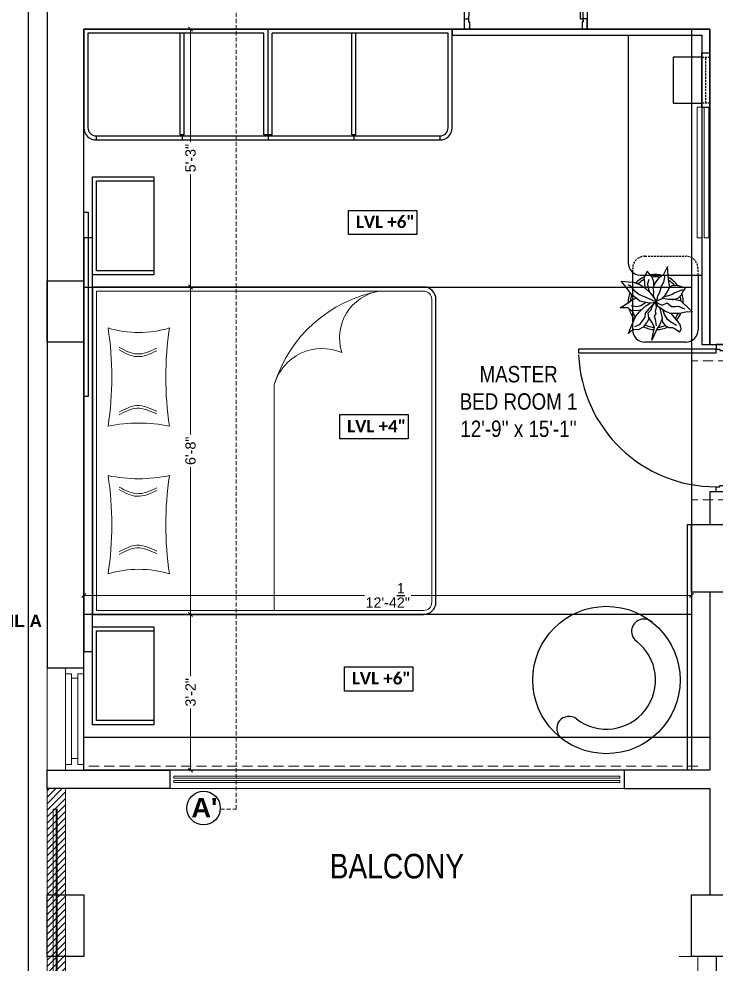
# Model space of a CAD drawing. Header units: millimetres. Extents: x 56222 to 3066687, y -650199 to -121287.
# Drawn here: x 128307.6 to 128477.9, y -185427.1 to -185196.2 of the extents above; entities that cross this region are included whole.
import ezdxf

# ---------------------------------------------------------------- set-up
doc = ezdxf.new("R2010")
doc.units = ezdxf.units.MM
doc.header["$MEASUREMENT"] = 0
doc.header["$PDMODE"] = 35
for name, pattern in [('ACAD_ISO02W100', [15, 12, -3]), ('DASHED', [0.75, 0.5, -0.25]), ('DASHED2', [0.375, 0.25, -0.125]), ('DASHEDX2', [1.5, 1, -0.5])]:
    doc.linetypes.add(name, pattern=pattern)
doc.layers.get('Defpoints').update_dxf_attribs({"color": 220})
for name, color, linetype in [('AR DOOR', 40, 'Continuous'), ('AR ELE-5', 134, 'Continuous'), ('Labels and Texts', 8, 'Continuous')]:
    doc.layers.add(name, color=color, linetype=linetype)
for name, color, linetype, lineweight in [('COLUMN', 1, 'Continuous', 30), ('dim05', 1, 'Continuous', 13), ('ELEVATION ( SPIRAL STAIR )', 250, 'Continuous', 9), ('FIRST FLOOR', 7, 'Continuous', 9), ('FIRST FLOOR ( TEXT )', 7, 'Continuous', 9), ('FIRST FLOOR_( D - W & RAILING )', 251, 'Continuous', 9), ('FIRST FLOOR_( PLine )_', 251, 'Continuous', 30), ('FURNITURE', 32, 'Continuous', 9), ('FURNITURE-1', 252, 'Continuous', 13), ('GF FALSE CEILING', 6, 'Continuous', 35), ('Labelling', 1, 'Continuous', 25), ('NAME PLATE', 7, 'Continuous', 25), ('Text', 7, 'Continuous', 15), ('wall', 7, 'Continuous', 30)]:
    doc.layers.add(name, color=color, linetype=linetype, lineweight=lineweight)
doc.layers.add('XX~SLAB ( PLINE )', color=251, linetype='Continuous', plot=False)
doc.styles.add('Arial', font='arial.ttf')
doc.styles.add('century g', font='GOTHIC.TTF')
doc.styles.add('KATHA', font='swissc.ttf')
doc.styles.get("Standard").update_dxf_attribs({"font": 'arial.ttf', "height": 6})
doc.dimstyles.new('ISO-25', dxfattribs={"dimtxt": 2.5, "dimasz": 1, "dimexe": 0.5, "dimexo": 1, "dimtad": 0, "dimdec": 1, "dimlunit": 4, "dimtxsty": 'Standard', "dimblk": 'OBLIQUE', "dimcen": 2.5, "dimclrd": 1, "dimclre": 1, "dimclrt": 5, "dimadec": 0, "dimazin": 0, "dimtfac": 1, "dimtdec": 1, "dimtmove": 0, "dimatfit": 3, "dimfxl": 1, "dimlwd": -1, "dimarcsym": 0})

# ---------------------------------------------------------------- blocks, each defined once
blk = doc.blocks.new('*U18')
for points in [[(0, 0), (0, 1120), (-30, 1120), (-30, 0)], [(40, 0), (0, 0), (0, -30), (-10, -30), (-10, -100), (40, -100)], [(-1160, 0), (-1120, 0), (-1120, -30), (-1110, -30), (-1110, -100), (-1160, -100)]]:
    blk.add_lwpolyline(points, close=True)
at = {"layer": 'AR ELE-5', "linetype": 'ByBlock', "ltscale": 15}
blk.add_arc((1.6, -0.7), 1121.6, 92.37301, 179.96526, dxfattribs=at)
blk = doc.blocks.new('ARPLS010')
at = {"linetype": 'ByBlock'}
for p, q in [((-0.248, 0.54), (-0.278, 0.467)), ((-0.182, 0.493), (-0.248, 0.54)), ((0.121, 0.605), (-0.013, 0.459)), ((0.091, 0.447), (0.125, 0.522)), ((0.179, 0.666), (0.121, 0.605)), ((0.174, 0.573), (0.179, 0.666)), ((0.2, 0.432), (0.174, 0.573)), ((-0.295, 0.42), (-0.302, 0.309)), ((-0.278, 0.467), (-0.295, 0.42)), ((-0.222, 0.484), (-0.164, 0.347)), ((-0.125, 0.459), (-0.182, 0.493)), ((-0.164, 0.347), (-0.139, 0.295)), ((-0.072, 0.404), (-0.125, 0.459)), ((-0.038, 0.302), (-0.072, 0.404)), ((-0.013, 0.459), (-0.044, 0.336)), ((0.077, 0.412), (0.091, 0.447)), ((0.082, 0.358), (0.077, 0.412)), ((0.08, 0.288), (0.082, 0.358)), ((0.203, 0.352), (0.2, 0.432)), ((0.204, 0.254), (0.203, 0.352)), ((0.33, 0.38), (0.252, 0.313)), ((0.409, 0.44), (0.33, 0.38)), ((0.425, 0.373), (0.356, 0.269)), ((0.484, 0.459), (0.409, 0.44)), ((0.459, 0.303), (0.485, 0.354)), ((0.542, 0.434), (0.484, 0.459)), ((0.485, 0.354), (0.533, 0.42)), ((0.533, 0.42), (0.542, 0.434)), ((-0.469, 0.226), (-0.643, 0.216)), ((-0.643, 0.216), (-0.485, 0.134)), ((-0.359, 0.148), (-0.49, 0.172)), ((-0.362, 0.24), (-0.469, 0.226)), ((-0.278, 0.254), (-0.362, 0.24)), ((-0.302, 0.309), (-0.276, 0.258)), ((-0.21, 0.227), (-0.278, 0.254)), ((-0.132, 0.18), (-0.21, 0.227)), ((-0.139, 0.295), (-0.08, 0.131)), ((-0.063, 0.111), (-0.132, 0.18)), ((-0.049, 0.232), (-0.065, 0.135)), ((-0.044, 0.336), (-0.049, 0.232)), ((0.015, 0.209), (0.08, 0.288)), ((0.056, 0.114), (0.015, 0.209)), ((0.16, 0.165), (0.204, 0.254)), ((0.252, 0.313), (0.216, 0.287)), ((0.318, 0.213), (0.227, 0.157)), ((0.356, 0.269), (0.318, 0.213)), ((0.368, 0.128), (0.432, 0.176)), ((0.432, 0.176), (0.459, 0.236)), ((0.459, 0.236), (0.459, 0.303)), ((-0.485, 0.134), (-0.433, 0.051)), ((-0.433, 0.051), (-0.349, -0.011)), ((-0.287, 0.106), (-0.359, 0.148)), ((-0.18, 0.073), (-0.287, 0.106)), ((-0.111, 0.036), (-0.18, 0.073)), ((-0.013, 0.022), (-0.111, 0.036)), ((-0.084, -0.034), (0.007, 0.018)), ((0.003, 0.011), (-0.076, -0.16)), ((-0.065, 0.135), (-0.024, 0.018)), ((-0.024, 0.018), (0.009, 0.005)), ((0.006, -0.002), (0.068, 0.032)), ((0.007, 0.018), (0.02, -0.121)), ((0.009, 0.005), (0.056, 0.114)), ((0.017, -0.002), (0.091, 0.009)), ((0.068, 0.032), (0.16, 0.165)), ((0.088, 0.065), (0.187, 0.091)), ((0.091, 0.009), (0.173, -0.011)), ((0.227, 0.157), (0.132, 0.131)), ((0.173, -0.011), (0.212, 0.004)), ((0.187, 0.091), (0.297, 0.116)), ((0.212, 0.004), (0.252, -0.03)), ((0.297, 0.116), (0.408, 0.071)), ((0.309, 0.109), (0.368, 0.128)), ((0.309, -0.01), (0.43, 0.006)), ((0.408, 0.071), (0.482, 0.024)), ((0.482, 0.024), (0.689, -0.072)), ((-0.464, -0.073), (-0.558, -0.152)), ((-0.558, -0.152), (-0.517, -0.172)), ((-0.366, -0.036), (-0.464, -0.073)), ((-0.336, -0.142), (-0.413, -0.121)), ((-0.306, -0.033), (-0.366, -0.036)), ((-0.349, -0.011), (-0.256, -0.05)), ((-0.269, -0.135), (-0.336, -0.142)), ((-0.193, -0.113), (-0.269, -0.135)), ((-0.259, -0.2), (-0.168, -0.1)), ((-0.256, -0.05), (-0.185, -0.038)), ((-0.185, -0.038), (-0.114, -0.046)), ((-0.168, -0.1), (-0.084, -0.034)), ((-0.076, -0.16), (-0.138, -0.304)), ((-0.114, -0.046), (-0.093, -0.036)), ((0.02, -0.121), (-0.017, -0.291)), ((0.01, -0.014), (0.017, -0.002)), ((0.078, -0.064), (0.01, -0.014)), ((0.016, -0.023), (0.116, -0.122)), ((0.07, -0.179), (0.018, -0.1)), ((0.138, -0.083), (0.078, -0.064)), ((0.116, -0.122), (0.201, -0.195)), ((0.197, -0.135), (0.138, -0.083)), ((0.283, -0.123), (0.197, -0.135)), ((0.252, -0.03), (0.309, -0.01)), ((0.277, -0.114), (0.357, -0.156)), ((0.37, -0.064), (0.283, -0.123)), ((0.357, -0.156), (0.455, -0.226)), ((0.462, -0.021), (0.37, -0.064)), ((0.689, -0.072), (0.462, -0.021)), ((-0.517, -0.172), (-0.447, -0.216)), ((-0.447, -0.216), (-0.363, -0.202)), ((-0.363, -0.202), (-0.263, -0.2)), ((-0.363, -0.408), (-0.318, -0.29)), ((-0.318, -0.29), (-0.259, -0.2)), ((-0.138, -0.304), (-0.199, -0.38)), ((-0.017, -0.291), (-0.141, -0.446)), ((0.059, -0.27), (0.005, -0.185)), ((0.08, -0.342), (0.059, -0.27)), ((0.066, -0.407), (0.08, -0.342)), ((0.121, -0.239), (0.07, -0.179)), ((0.184, -0.299), (0.121, -0.239)), ((0.141, -0.261), (0.16, -0.336)), ((0.16, -0.336), (0.15, -0.445)), ((0.252, -0.362), (0.184, -0.299)), ((0.201, -0.195), (0.272, -0.198)), ((0.272, -0.198), (0.311, -0.225)), ((0.311, -0.225), (0.415, -0.304)), ((0.415, -0.304), (0.447, -0.388)), ((0.455, -0.226), (0.503, -0.317)), ((0.503, -0.317), (0.494, -0.398)), ((-0.382, -0.625), (-0.368, -0.496)), ((-0.368, -0.496), (-0.363, -0.408)), ((-0.287, -0.45), (-0.314, -0.498)), ((-0.199, -0.38), (-0.287, -0.45)), ((-0.141, -0.446), (-0.269, -0.533)), ((-0.042, -0.432), (-0.071, -0.352)), ((0.002, -0.48), (-0.042, -0.432)), ((0.104, -0.646), (0.002, -0.48)), ((0.064, -0.446), (0.066, -0.407)), ((0.106, -0.5), (0.104, -0.646)), ((0.15, -0.445), (0.106, -0.5)), ((0.376, -0.416), (0.252, -0.362)), ((0.502, -0.472), (0.376, -0.416)), ((0.494, -0.398), (0.528, -0.452)), ((0.567, -0.494), (0.502, -0.472)), ((0.528, -0.452), (0.567, -0.494)), ((-0.269, -0.533), (-0.382, -0.625))]:
    blk.add_line(p, q, dxfattribs=at)
for radius, start, end in [(0.5, 126.2799, 152.7042), (0.458, 130.7647, 148.9789), (0.5, 87.2367, 107.9154), (0.458, 91.6596, 104.0784), (0.5, 49.0791, 67.0324), (0.458, 49.8461, 63.9764), (0.5, 1.3782, 25.7565), (0.5, 164.9216, 191.0302), (0.458, 169.9629, 188.6517), (0.458, 5.0517, 21.9108), (0.458, 334.5625, 357.1532), (0.5, 333.6991, 357.5577), (0.5, 205.1623, 226.3204), (0.458, 207.232, 224.0819), (0.5, 249.553, 272.4234), (0.458, 252.8522, 267.711), (0.5, 283.5324, 308.8712), (0.458, 289.266, 306.1107)]:
    blk.add_arc((0, 0), radius, start, end, dxfattribs=at)
blk = doc.blocks.new('MASTER')
at = {"layer": 'ELEVATION ( SPIRAL STAIR )', "color": 9, "true_color": 0xc7c8ca}
blk.add_lwpolyline([(131511.15, -184212.79), (131511.15, -184213.94), (131479.19, -184213.94), (131479.19, -184212.79)], close=True, dxfattribs=at)
at = {"layer": 'FURNITURE', "color": 9, "lineweight": 30, "true_color": 0xc7c8ca}
for p, q in [((131357.19, -184215.94), (131357.19, -184062.94)), ((131504.12, -184065.94), (131503.12, -184065.94)), ((131504.37, -184086.44), (131529.19, -184086.44)), ((131504.37, -184087.44), (131504.37, -184086.44)), ((131504.12, -184086.94), (131503.12, -184086.94)), ((131504.37, -184087.44), (131529.19, -184087.44)), ((131504.37, -184106.94), (131529.19, -184106.94)), ((131504.37, -184108.94), (131504.37, -184106.94)), ((131504.12, -184107.94), (131503.12, -184107.94)), ((131504.37, -184107.94), (131530.19, -184107.94)), ((131504.37, -184108.94), (131529.19, -184108.94)), ((131504.12, -184128.94), (131503.12, -184128.94)), ((131504.37, -184128.44), (131529.19, -184128.44)), ((131504.37, -184129.44), (131504.37, -184128.44)), ((131504.37, -184129.44), (131529.19, -184129.44)), ((131504.12, -184149.94), (131503.12, -184149.94)), ((131456.74, -184197.05), (131470.79, -184197.05)), ((131528.69, -184195.94), (131473.12, -184195.94)), ((131470.12, -184198.94), (131470.12, -184213.94)), ((131453.74, -184210.02), (131453.74, -184200.05)), ((131470.12, -184213.02), (131456.74, -184213.02))]:
    blk.add_line(p, q, dxfattribs=at)
at = {"layer": 'FURNITURE', "color": 9, "true_color": 0xc7c8ca}
blk.add_line((131388.19, -184109.47), (131443.39, -184109.47), dxfattribs=at)
at = {"layer": 'FURNITURE', "color": 9, "linetype": 'DASHED', "lineweight": 25, "true_color": 0xc7c8ca}
for p, q in [((131470.79, -184197.05), (131471.73, -184197.05)), ((131474.73, -184200.05), (131474.73, -184210.02))]:
    blk.add_line(p, q, dxfattribs=at)
at = {"layer": 'FURNITURE', "linetype": 'DASHED', "lineweight": 25}
blk.add_line((131470.12, -184213.02), (131471.73, -184213.02), dxfattribs=at)
at = {"layer": 'FURNITURE', "color": 9, "lineweight": 30, "true_color": 0xc7c8ca}
for points in [[(131378.19, -184065.04), (131479.19, -184065.04), (131479.19, -184062.94), (131378.19, -184062.94)], [(131440.44, -184062.94), (131485.44, -184062.94), (131485.44, -184063.99), (131440.44, -184063.99)], [(131360.28, -184065.04), (131384.19, -184065.04), (131384.19, -184080.03), (131360.28, -184080.03)], [(131470.19, -184065.04), (131494.1, -184065.04), (131494.1, -184080.03), (131470.19, -184080.03)], [(131528.69, -184213.94), (131453.19, -184213.94), (131453.19, -184215.94), (131530.19, -184215.94), (131530.19, -184213.94), (131530.19, -184213.94), (131530.19, -184152.94), (131528.69, -184152.94)], [(131409.19, -184211.44), (131349.19, -184211.44), (131349.19, -184210.44), (131409.19, -184210.44)], [(131511.08, -184213.94), (131524.38, -184213.94), (131524.38, -184215.94), (131511.08, -184215.94)]]:
    blk.add_lwpolyline(points, close=True, dxfattribs=at)
for points in [[(131503.12, -184065.94), (131503.12, -184149.94, 0.414214), (131506.12, -184152.94), (131530.19, -184152.94), (131530.19, -184062.94), (131506.12, -184062.94, 0.414214)], [(131390.19, -184148.97), (131464.19, -184148.97, 0.414214), (131467.19, -184145.97), (131467.19, -184065.04), (131387.19, -184065.04), (131387.19, -184145.97, 0.414214)]]:
    blk.add_lwpolyline(points, format="xyb", close=True, dxfattribs=at)
blk.add_lwpolyline([(131529.19, -184106.94), (131529.19, -184063.94), (131506.12, -184063.94, 0.414214), (131504.12, -184065.94), (131504.12, -184149.94, 0.414214), (131506.12, -184151.94), (131529.19, -184151.94), (131529.19, -184108.94)], format="xyb", dxfattribs=at)
for points in [[(131361.28, -184080.03), (131361.28, -184066.04), (131383.19, -184066.04), (131383.19, -184080.03)], [(131471.19, -184080.03), (131471.19, -184066.04), (131493.1, -184066.04), (131493.1, -184080.03)], [(131523.38, -184213.94), (131523.38, -184206.94), (131512.08, -184206.94), (131512.08, -184213.94)]]:
    blk.add_lwpolyline(points, dxfattribs=at)
at = {"layer": 'FURNITURE', "color": 9, "true_color": 0xc7c8ca}
for points in [[(131390.19, -184147.97), (131464.19, -184147.97, 0.414214), (131466.19, -184145.97), (131466.19, -184066.04), (131388.19, -184066.04), (131388.19, -184145.97, 0.414214)], [(131451.18, -184125.99, 0.451075), (131443.39, -184109.47, -0.277658), (131466.19, -184135.11, 0.459377), (131451.18, -184125.99)]]:
    blk.add_lwpolyline(points, format="xyb", close=True, dxfattribs=at)
at = {"layer": 'FURNITURE', "color": 9, "true_color": 0xc7c8ca, "elevation": -0.01}
for points in [[(131421.12, -184083.86, -0.100586), (131421.12, -184068.86, -0.075726), (131397.12, -184068.86, -0.148967), (131397.12, -184083.86, -0.074116)], [(131433.2, -184083.86, 0.100586), (131433.2, -184068.86, 0.075726), (131457.2, -184068.86, 0.148967), (131457.2, -184083.86, 0.074116)]]:
    blk.add_lwpolyline(points, format="xyb", close=True, dxfattribs=at)
at = {"layer": 'FURNITURE', "color": 9, "linetype": 'DASHED', "lineweight": 25, "true_color": 0xc7c8ca}
blk.add_lwpolyline([(131512.08, -184213.94), (131523.38, -184213.94), (131523.38, -184215.94), (131512.08, -184215.94)], close=True, dxfattribs=at)
blk.add_lwpolyline([(131512.08, -184214.94), (131523.38, -184214.94)], dxfattribs=at)
at = {"layer": 'FURNITURE', "color": 9, "lineweight": 30, "true_color": 0xc7c8ca}
blk.add_circle((131371.2, -184190.64), 18, dxfattribs=at)
blk.add_circle((131371.2, -184190.64), 18, dxfattribs=at)
for centre, radius, start, end in [((131359.31, -184181.49), 3, 322.4256, 142.4256), ((131371.2, -184190.64), 12, 142.4256, 322.4256), ((131383.08, -184199.79), 3.02, 314.8302, 148.621), ((131456.74, -184200.05), 3, 90, 180), ((131473.12, -184198.94), 3, 90, 180), ((131456.74, -184210.02), 3, 180, 270)]:
    blk.add_arc(centre, radius, start, end, dxfattribs=at)
at = {"layer": 'FURNITURE', "color": 9, "linetype": 'DASHED', "lineweight": 25, "true_color": 0xc7c8ca}
for centre, start, end in [((131471.73, -184200.05), 0, 90), ((131471.73, -184210.02), 270, 0)]:
    blk.add_arc(centre, 3, start, end, dxfattribs=at)
at = {"layer": 'FURNITURE', "color": 9, "true_color": 0xc7c8ca}
for points in [[(131401.86, -184071.6, -0.01), (131402.63, -184073.02, -0.01), (131404.27, -184076.01, -0.01), (131402.82, -184079.13, -0.01), (131402.07, -184080.77, -0.01)], [(131402.51, -184071.6, -0.01), (131403.28, -184073.02, -0.01), (131404.91, -184076.01, -0.01), (131403.47, -184079.13, -0.01), (131402.71, -184080.77, -0.01)], [(131417.7, -184071.6, -0.01), (131416.93, -184073.02, -0.01), (131415.3, -184076.01, -0.01), (131416.74, -184079.13, -0.01), (131417.49, -184080.77, -0.01)], [(131418.34, -184071.6, -0.01), (131417.57, -184073.02, -0.01), (131415.94, -184076.01, -0.01), (131417.38, -184079.13, -0.01), (131418.14, -184080.77, -0.01)], [(131435.98, -184071.6, -0.01), (131436.75, -184073.02, -0.01), (131438.38, -184076.01, -0.01), (131436.94, -184079.13, -0.01), (131436.18, -184080.77, -0.01)], [(131436.62, -184071.6, -0.01), (131437.4, -184073.02, -0.01), (131439.03, -184076.01, -0.01), (131437.59, -184079.13, -0.01), (131436.83, -184080.77, -0.01)], [(131451.82, -184071.6, -0.01), (131451.04, -184073.02, -0.01), (131449.41, -184076.01, -0.01), (131450.85, -184079.13, -0.01), (131451.61, -184080.77, -0.01)], [(131452.46, -184071.6, -0.01), (131451.69, -184073.02, -0.01), (131450.06, -184076.01, -0.01), (131451.5, -184079.13, -0.01), (131452.26, -184080.77, -0.01)]]:
    blk.add_open_spline(points, degree=3, knots=[0, 0, 0, 0, 4.577917, 9.671137, 9.671137, 9.671137, 9.671137], dxfattribs=at)
blk = doc.blocks.new('_Oblique')
at = {"layer": 'wall', "color": 0, "lineweight": -2}
blk.add_line((-0.5, -0.5), (0.5, 0.5), dxfattribs=at)
blk = doc.blocks.new('*D150')
at = {"layer": 'Defpoints', "color": 0, "lineweight": 30, "transparency": 16777216}
for p in [(128348.22, -185341.7), (128349.53, -185341.7), (128348.22, -185379.7)]:
    blk.add_point(p, dxfattribs=at)
at = {"layer": 'dim05', "color": 1, "linetype": 'Continuous', "lineweight": -2, "transparency": 16777216}
for p, q in [((128349.22, -185341.7), (128350.03, -185341.7)), ((128349.22, -185379.7), (128350.03, -185379.7))]:
    blk.add_line(p, q, dxfattribs=at)
at = {"layer": 'dim05', "color": 1, "linetype": 'Continuous', "transparency": 16777216}
for p, q in [((128349.53, -185341.7), (128349.53, -185356.75)), ((128349.53, -185379.7), (128349.53, -185364.65))]:
    blk.add_line(p, q, dxfattribs=at)
at = {"layer": 'dim05', "color": 1, "transparency": 16777216}
for p, rotation in [((128349.53, -185341.7), 90), ((128349.53, -185379.7), 270)]:
    blk.add_blockref('_Oblique', p, dxfattribs=dict(at, rotation=rotation))
at = {"layer": 'dim05', "color": 5, "lineweight": 25, "transparency": 16777216, "insert": (128349.53, -185360.7), "char_height": 2.5, "attachment_point": 5, "rotation": 90, "style": 'Arial'}
blk.add_mtext('3\'-2"', dxfattribs=at)
blk = doc.blocks.new('*D151')
at = {"layer": 'Defpoints', "color": 0, "lineweight": 30, "transparency": 16777216}
for p in [(128349.53, -185198.7), (128349.53, -185198.7), (128349.53, -185261.7)]:
    blk.add_point(p, dxfattribs=at)
at = {"layer": 'dim05', "color": 1, "linetype": 'Continuous', "transparency": 16777216}
for p, q in [((128349.53, -185198.7), (128349.53, -185226.25)), ((128349.53, -185261.7), (128349.53, -185234.15))]:
    blk.add_line(p, q, dxfattribs=at)
at = {"layer": 'dim05', "color": 1, "linetype": 'Continuous', "lineweight": -2, "transparency": 16777216}
for p, q in [((128350.53, -185198.7), (128350.03, -185198.7)), ((128350.53, -185261.7), (128350.03, -185261.7))]:
    blk.add_line(p, q, dxfattribs=at)
at = {"layer": 'dim05', "color": 1, "transparency": 16777216}
for p, rotation in [((128349.53, -185198.7), 90), ((128349.53, -185261.7), 270)]:
    blk.add_blockref('_Oblique', p, dxfattribs=dict(at, rotation=rotation))
at = {"layer": 'dim05', "color": 5, "lineweight": 25, "transparency": 16777216, "insert": (128349.53, -185230.2), "char_height": 2.5, "attachment_point": 5, "rotation": 90, "style": 'Arial'}
blk.add_mtext('5\'-3"', dxfattribs=at)
blk = doc.blocks.new('*D152')
at = {"layer": 'Defpoints', "color": 0, "lineweight": 30, "transparency": 16777216}
for p in [(128323.45, -185337.02), (128471.95, -185337.02), (128471.95, -185337.02)]:
    blk.add_point(p, dxfattribs=at)
at = {"layer": 'dim05', "color": 1, "linetype": 'Continuous', "lineweight": -2, "transparency": 16777216}
for p, q in [((128323.45, -185336.02), (128323.45, -185336.52)), ((128471.95, -185336.02), (128471.95, -185336.52))]:
    blk.add_line(p, q, dxfattribs=at)
at = {"layer": 'dim05', "color": 1, "linetype": 'Continuous', "transparency": 16777216}
for p, q in [((128323.45, -185337.02), (128391.99, -185337.02)), ((128471.95, -185337.02), (128403.41, -185337.02))]:
    blk.add_line(p, q, dxfattribs=at)
at = {"layer": 'dim05', "color": 1, "transparency": 16777216, "rotation": 180}
blk.add_blockref('_Oblique', (128323.45, -185337.02), dxfattribs=at)
at = {"layer": 'dim05', "color": 1, "transparency": 16777216}
blk.add_blockref('_Oblique', (128471.95, -185337.02), dxfattribs=at)
at = {"layer": 'dim05', "color": 5, "lineweight": 25, "transparency": 16777216, "insert": (128397.7, -185337.02), "char_height": 2.5, "attachment_point": 5, "style": 'Arial'}
blk.add_mtext('12\'-4{\\H1x;\\S1/2;}"', dxfattribs=at)
blk = doc.blocks.new('*D153')
at = {"layer": 'Defpoints', "color": 0, "lineweight": 30, "transparency": 16777216}
for p in [(128349.53, -185261.7), (128349.53, -185341.7), (128349.53, -185341.7)]:
    blk.add_point(p, dxfattribs=at)
at = {"layer": 'dim05', "color": 1, "linetype": 'Continuous', "transparency": 16777216}
for p, q in [((128349.53, -185261.7), (128349.53, -185297.75)), ((128349.53, -185341.7), (128349.53, -185305.66))]:
    blk.add_line(p, q, dxfattribs=at)
at = {"layer": 'dim05', "color": 1, "linetype": 'Continuous', "lineweight": -2, "transparency": 16777216}
for p, q in [((128350.53, -185261.7), (128350.03, -185261.7)), ((128350.53, -185341.7), (128350.03, -185341.7))]:
    blk.add_line(p, q, dxfattribs=at)
at = {"layer": 'dim05', "color": 1, "transparency": 16777216}
for p, rotation in [((128349.53, -185261.7), 90), ((128349.53, -185341.7), 270)]:
    blk.add_blockref('_Oblique', p, dxfattribs=dict(at, rotation=rotation))
at = {"layer": 'dim05', "color": 5, "lineweight": 25, "transparency": 16777216, "insert": (128349.53, -185301.7), "char_height": 2.5, "attachment_point": 5, "rotation": 90, "style": 'Arial'}
blk.add_mtext('6\'-8"', dxfattribs=at)

msp = doc.modelspace()

# ---------------------------------------------------------------- hatches: boundary and pattern name
at = {"layer": 'FIRST FLOOR', "transparency": 33554687}
h = msp.add_hatch(dxfattribs=at)
h.set_pattern_fill('ANSI31', color=251, scale=9, style=0)
h.set_pattern_definition([(45, (128314.4483, -185410.2012), (-0.795495, 0.795495), [])])
h.paths.add_polyline_path([(128318.95, -185449.2), (128314.45, -185449.2), (128314.45, -185384.2), (128318.95, -185384.2)])

# ---------------------------------------------------------------- linework, layer by layer
at = {"layer": 'COLUMN', "transparency": 33554687}
for points in [[(128314.45, -185260.2), (128323.45, -185260.2), (128323.45, -185275.2), (128314.45, -185275.2)], [(128314.45, -185260.2), (128323.45, -185260.2), (128323.45, -185275.2), (128314.45, -185275.2)], [(128471.95, -185319.7), (128480.95, -185319.7), (128480.95, -185336.2), (128471.95, -185336.2)], [(128314.45, -185410.2), (128323.45, -185410.2), (128323.45, -185425.2), (128314.45, -185425.2)], [(128471.95, -185410.2), (128480.95, -185410.2), (128480.95, -185425.2), (128471.95, -185425.2)]]:
    msp.add_lwpolyline(points, close=True, dxfattribs=at)
at = {"layer": 'ELEVATION ( SPIRAL STAIR )', "color": 5, "transparency": 33554687}
msp.add_lwpolyline([(128475.05, -185217.74), (128476.2, -185217.74), (128476.2, -185249.7), (128475.05, -185249.7)], close=True, dxfattribs=at)
at = {"layer": 'FIRST FLOOR', "transparency": 33554687}
for p, q in [((128314.45, -185114.7), (128314.45, -185425.2)), ((128323.45, -185198.7), (128411.45, -185198.7)), ((128476.45, -185198.7), (128476.45, -185275.2)), ((128714.95, -185425.2), (128468.95, -185425.2))]:
    msp.add_line(p, q, dxfattribs=at)
at = {"layer": 'FIRST FLOOR', "color": 4}
for p, q in [((128323.45, -185198.7), (128416.45, -185198.7)), ((128444.45, -185198.7), (128473.45, -185198.7)), ((128476.45, -185198.7), (128476.45, -185275.7)), ((128476.45, -185384.2), (128314.45, -185384.2))]:
    msp.add_line(p, q, dxfattribs=at)
at = {"layer": 'FIRST FLOOR', "ltscale": 0.7, "transparency": 33554687}
msp.add_lwpolyline([(128473.45, -185425.2), (128473.45, -185461.2), (128309.95, -185461.2), (128309.95, -185114.7), (128314.45, -185114.7)], dxfattribs=at)
at = {"layer": 'FIRST FLOOR', "transparency": 33554687}
for points in [[(128318.95, -185354.7), (128318.95, -185356.2), (128320.45, -185356.2), (128320.45, -185357.23), (128321.95, -185357.23), (128321.95, -185376.85), (128320.45, -185376.85), (128320.45, -185378.35), (128318.95, -185378.35), (128318.95, -185379.7), (128323.45, -185379.7), (128323.45, -185378.35), (128321.95, -185378.35), (128321.95, -185376.85), (128320.45, -185376.85), (128320.45, -185357.23), (128321.95, -185357.23), (128321.95, -185356.2), (128323.45, -185356.2), (128323.45, -185354.7), (128318.95, -185354.7), (128318.95, -185379.7), (128323.45, -185379.7), (128323.45, -185354.7)], [(128344.45, -185379.7), (128455.45, -185379.7), (128455.45, -185384.2), (128344.45, -185384.2)], [(128345.45, -185381.2), (128454.45, -185381.2), (128454.45, -185381.7), (128345.45, -185381.7)], [(128318.95, -185449.2), (128314.45, -185449.2), (128314.45, -185384.2), (128318.95, -185384.2)], [(128345.45, -185382.2), (128454.45, -185382.2), (128454.45, -185382.7), (128345.45, -185382.7)]]:
    msp.add_lwpolyline(points, close=True, dxfattribs=at)
at = {"layer": 'FIRST FLOOR', "color": 1, "linetype": 'ACAD_ISO02W100', "ltscale": 0.7, "transparency": 33554687}
msp.add_lwpolyline([(128473.45, -185449.2), (128314.45, -185449.2), (128314.45, -185389.2)], dxfattribs=at)
at = {"layer": 'FIRST FLOOR_( D - W & RAILING )', "color": 32, "transparency": 33554687}
msp.add_lwpolyline([(128315.95, -185389.2), (128316.95, -185389.2), (128316.95, -185449.2), (128315.95, -185449.2), (128315.95, -185389.2), (128316.65, -185389.2), (128316.65, -185449.2), (128315.95, -185449.2)], close=True, dxfattribs=at)
at = {"layer": 'FIRST FLOOR_( PLine )_', "transparency": 33554687}
for p, q in [((128446.45, -185194.2), (128446.45, -185198.7)), ((128446.45, -185198.7), (128476.45, -185198.7)), ((128476.45, -185198.7), (128476.45, -185275.2)), ((128476.45, -185198.7), (128476.45, -185275.7)), ((128476.45, -185275.7), (128573.95, -185275.7))]:
    msp.add_line(p, q, dxfattribs=at)
for points in [[(128323.45, -185198.7), (128416.45, -185198.7), (128416.45, -185194.2), (128314.45, -185194.2), (128314.45, -185198.7)], [(128314.45, -185198.7), (128314.45, -185354.7), (128323.45, -185354.7), (128323.45, -185198.7)], [(128480.95, -185416.2), (128480.95, -185311.7), (128476.45, -185311.7), (128476.45, -185319.7)], [(128476.45, -185336.2), (128476.45, -185379.7), (128455.45, -185379.7), (128455.45, -185384.2), (128476.45, -185384.2), (128476.45, -185410.2)]]:
    msp.add_lwpolyline(points, dxfattribs=at)
msp.add_lwpolyline([(128323.45, -185379.7), (128344.45, -185379.7), (128344.45, -185384.2), (128314.45, -185384.2), (128314.45, -185379.7), (128314.45, -185379.7), (128314.45, -185379.7), (128323.45, -185379.7)], close=True, dxfattribs=at)
at = {"layer": 'FURNITURE-1', "color": 251, "linetype": 'DASHEDX2', "true_color": 0x636466}
msp.add_lwpolyline([(128356.84, -185389.22), (128360.71, -185389.22), (128360.71, -185110.4), (128355.68, -185110.33)], dxfattribs=at)
at = {"layer": 'FURNITURE-1', "color": 1, "linetype": 'ByBlock', "lineweight": 30}
msp.add_circle((128352.7, -185388.98), 4.1, dxfattribs=at)
at = {"layer": 'GF FALSE CEILING', "color": 6, "lineweight": 30}
for points in [[(128323.45, -185379.7), (128323.45, -185198.7), (128471.95, -185198.7), (128471.95, -185379.7)], [(128323.45, -185341.7), (128323.45, -185261.7), (128471.95, -185261.7), (128471.95, -185341.7)]]:
    msp.add_lwpolyline(points, close=True, dxfattribs=at)
at = {"layer": 'Labelling', "color": 251, "linetype": 'DASHED2', "lineweight": 0, "ltscale": 10, "true_color": 0x636466, "transparency": 33554687}
for p, q in [((128471.95, -185379.7), (128471.95, -185198.7)), ((128615.95, -185279.7), (128471.95, -185279.7)), ((128615.95, -185313.7), (128471.95, -185313.7)), ((128473.45, -185378.74), (128323.45, -185378.74))]:
    msp.add_line(p, q, dxfattribs=at)
at = {"layer": 'Labels and Texts', "color": 1, "lineweight": 30, "ltscale": 0.3, "transparency": 33554687, "elevation": 1.12}
for points in [[(128388.13, -185242.98), (128404.81, -185242.98), (128404.81, -185248.88), (128388.13, -185248.88)], [(128386, -185292.86), (128402.68, -185292.86), (128402.68, -185298.75), (128386, -185298.75)], [(128387.16, -185354.48), (128403.84, -185354.48), (128403.84, -185360.38), (128387.16, -185360.38)]]:
    msp.add_lwpolyline(points, close=True, dxfattribs=at)
at = {"layer": 'XX~SLAB ( PLINE )', "transparency": 33554687}
msp.add_lwpolyline([(128558.27, -185115.01), (128714.95, -185115.2), (128714.95, -185425.2), (128705.95, -185425.2), (128686.14, -185425.2), (128645.81, -185425.2), (128620.45, -185425.2), (128477.95, -185425.2), (128477.95, -185461.2), (128309.95, -185461.2), (128309.95, -185114.7)], dxfattribs=at)

# ---------------------------------------------------------------- block references
at = {"transparency": 33554687, "xscale": 13.47973786482115, "yscale": 13.47973786482115, "zscale": 13.47973786482115, "rotation": 270.1064490459869}
msp.add_blockref('ARPLS010', (128463.2, -185265.37), dxfattribs=at)
at = {"layer": 'AR DOOR', "linetype": 'ByBlock', "lineweight": -2, "transparency": 33554687, "extrusion": (0, 0, -1), "xscale": -0.02500000000004329, "yscale": 0.02500000000004329, "zscale": -0.02500000000004329}
msp.add_blockref('*U18', (-128445.45, -185196.2), dxfattribs=at)
at = {"layer": 'AR DOOR', "color": 4, "linetype": 'ByBlock', "lineweight": -2, "extrusion": (0, 0, -1), "xscale": -0.02999999999996949, "yscale": 0.02999999999996949, "zscale": -0.02999999999996949, "rotation": 270}
msp.add_blockref('*U18', (-128477.95, -185276.9), dxfattribs=at)
at = {"layer": 'dim05', "color": 242, "lineweight": 30, "true_color": 0xcd2027, "rotation": 90}
msp.add_blockref('MASTER', (-55739.49, -316728.89), dxfattribs=at)

# ---------------------------------------------------------------- texts
at = {"layer": 'FIRST FLOOR ( TEXT )', "insert": (128429.68, -185289.68), "char_height": 4, "attachment_point": 5, "style": 'KATHA'}
msp.add_mtext("MASTER \\PBED ROOM 1\\P12'-9'' x 15'-1''", dxfattribs=at)
at = {"layer": 'FIRST FLOOR ( TEXT )', "transparency": 33554687, "insert": (128399.94, -185403.2), "char_height": 6, "attachment_point": 5, "style": 'KATHA'}
msp.add_mtext('BALCONY', dxfattribs=at)
at = {"layer": 'NAME PLATE', "color": 251, "true_color": 0x636466, "transparency": 33554687, "char_height": 3, "attachment_point": 5, "style": 'century g'}
for s, insert in [('{\\fCalibri|b1|i0|c0|p34;\\C256;\\c0;LVL +6"}', (128397.11, -185245.79, 1.12)), ('{\\fCalibri|b1|i0|c0|p34;\\C256;\\c0;LVL +4"}', (128394.98, -185295.67, 1.12)), ('{\\fCalibri|b1|i0|c0|p34;\\C256;\\c0;LVL +6"}', (128396.13, -185357.29, 1.12))]:
    msp.add_mtext_dynamic_manual_height_columns(s, width=51.7191, gutter_width=1, heights=[0], dxfattribs=dict(at, insert=insert))
at = {"layer": 'Text', "attachment_point": 5}
for s, insert, char_height in [('\\A1;{\\fArial|b1|i0|c0|p34;\\C1;DETAIL A}', (128303.54, -185343.26, -2.28), 3), ("\\A1;{\\fArial|b1|i0|c0|p34;\\C1;A'}", (128352.91, -185388.84, -3.61), 4.7336)]:
    msp.add_mtext(s, dxfattribs=dict(at, insert=insert, char_height=char_height))

# ---------------------------------------------------------------- dimensions: what is measured, and where the dimension line sits
at = {"layer": 'dim05', "color": 27, "lineweight": 25, "true_color": 0x7d5120}
for base, p1, p2, angle, picture, middle in [((128349.53, -185198.7), (128349.53, -185261.7), (128349.53, -185198.7), 90, '*D151', (128349.53, -185230.2)), ((128349.53, -185341.7), (128349.53, -185261.7), (128349.53, -185341.7), 90, '*D153', (128349.53, -185301.7)), ((128471.95, -185337.02), (128323.45, -185337.02), (128471.95, -185337.02), 180, '*D152', (128397.7, -185337.02)), ((128349.53, -185341.7), (128348.22, -185379.7), (128348.22, -185341.7), 90, '*D150', (128349.53, -185360.7))]:
    dim = msp.add_linear_dim(base=base, p1=p1, p2=p2, angle=angle, dimstyle='ISO-25', override={"dimtxsty": 'Arial', "dimtmove": 1}, dxfattribs=at)
    dim.commit()
    dim.dimension.update_dxf_attribs({"geometry": picture, "text_midpoint": middle})

doc.saveas('drawing.dxf')
